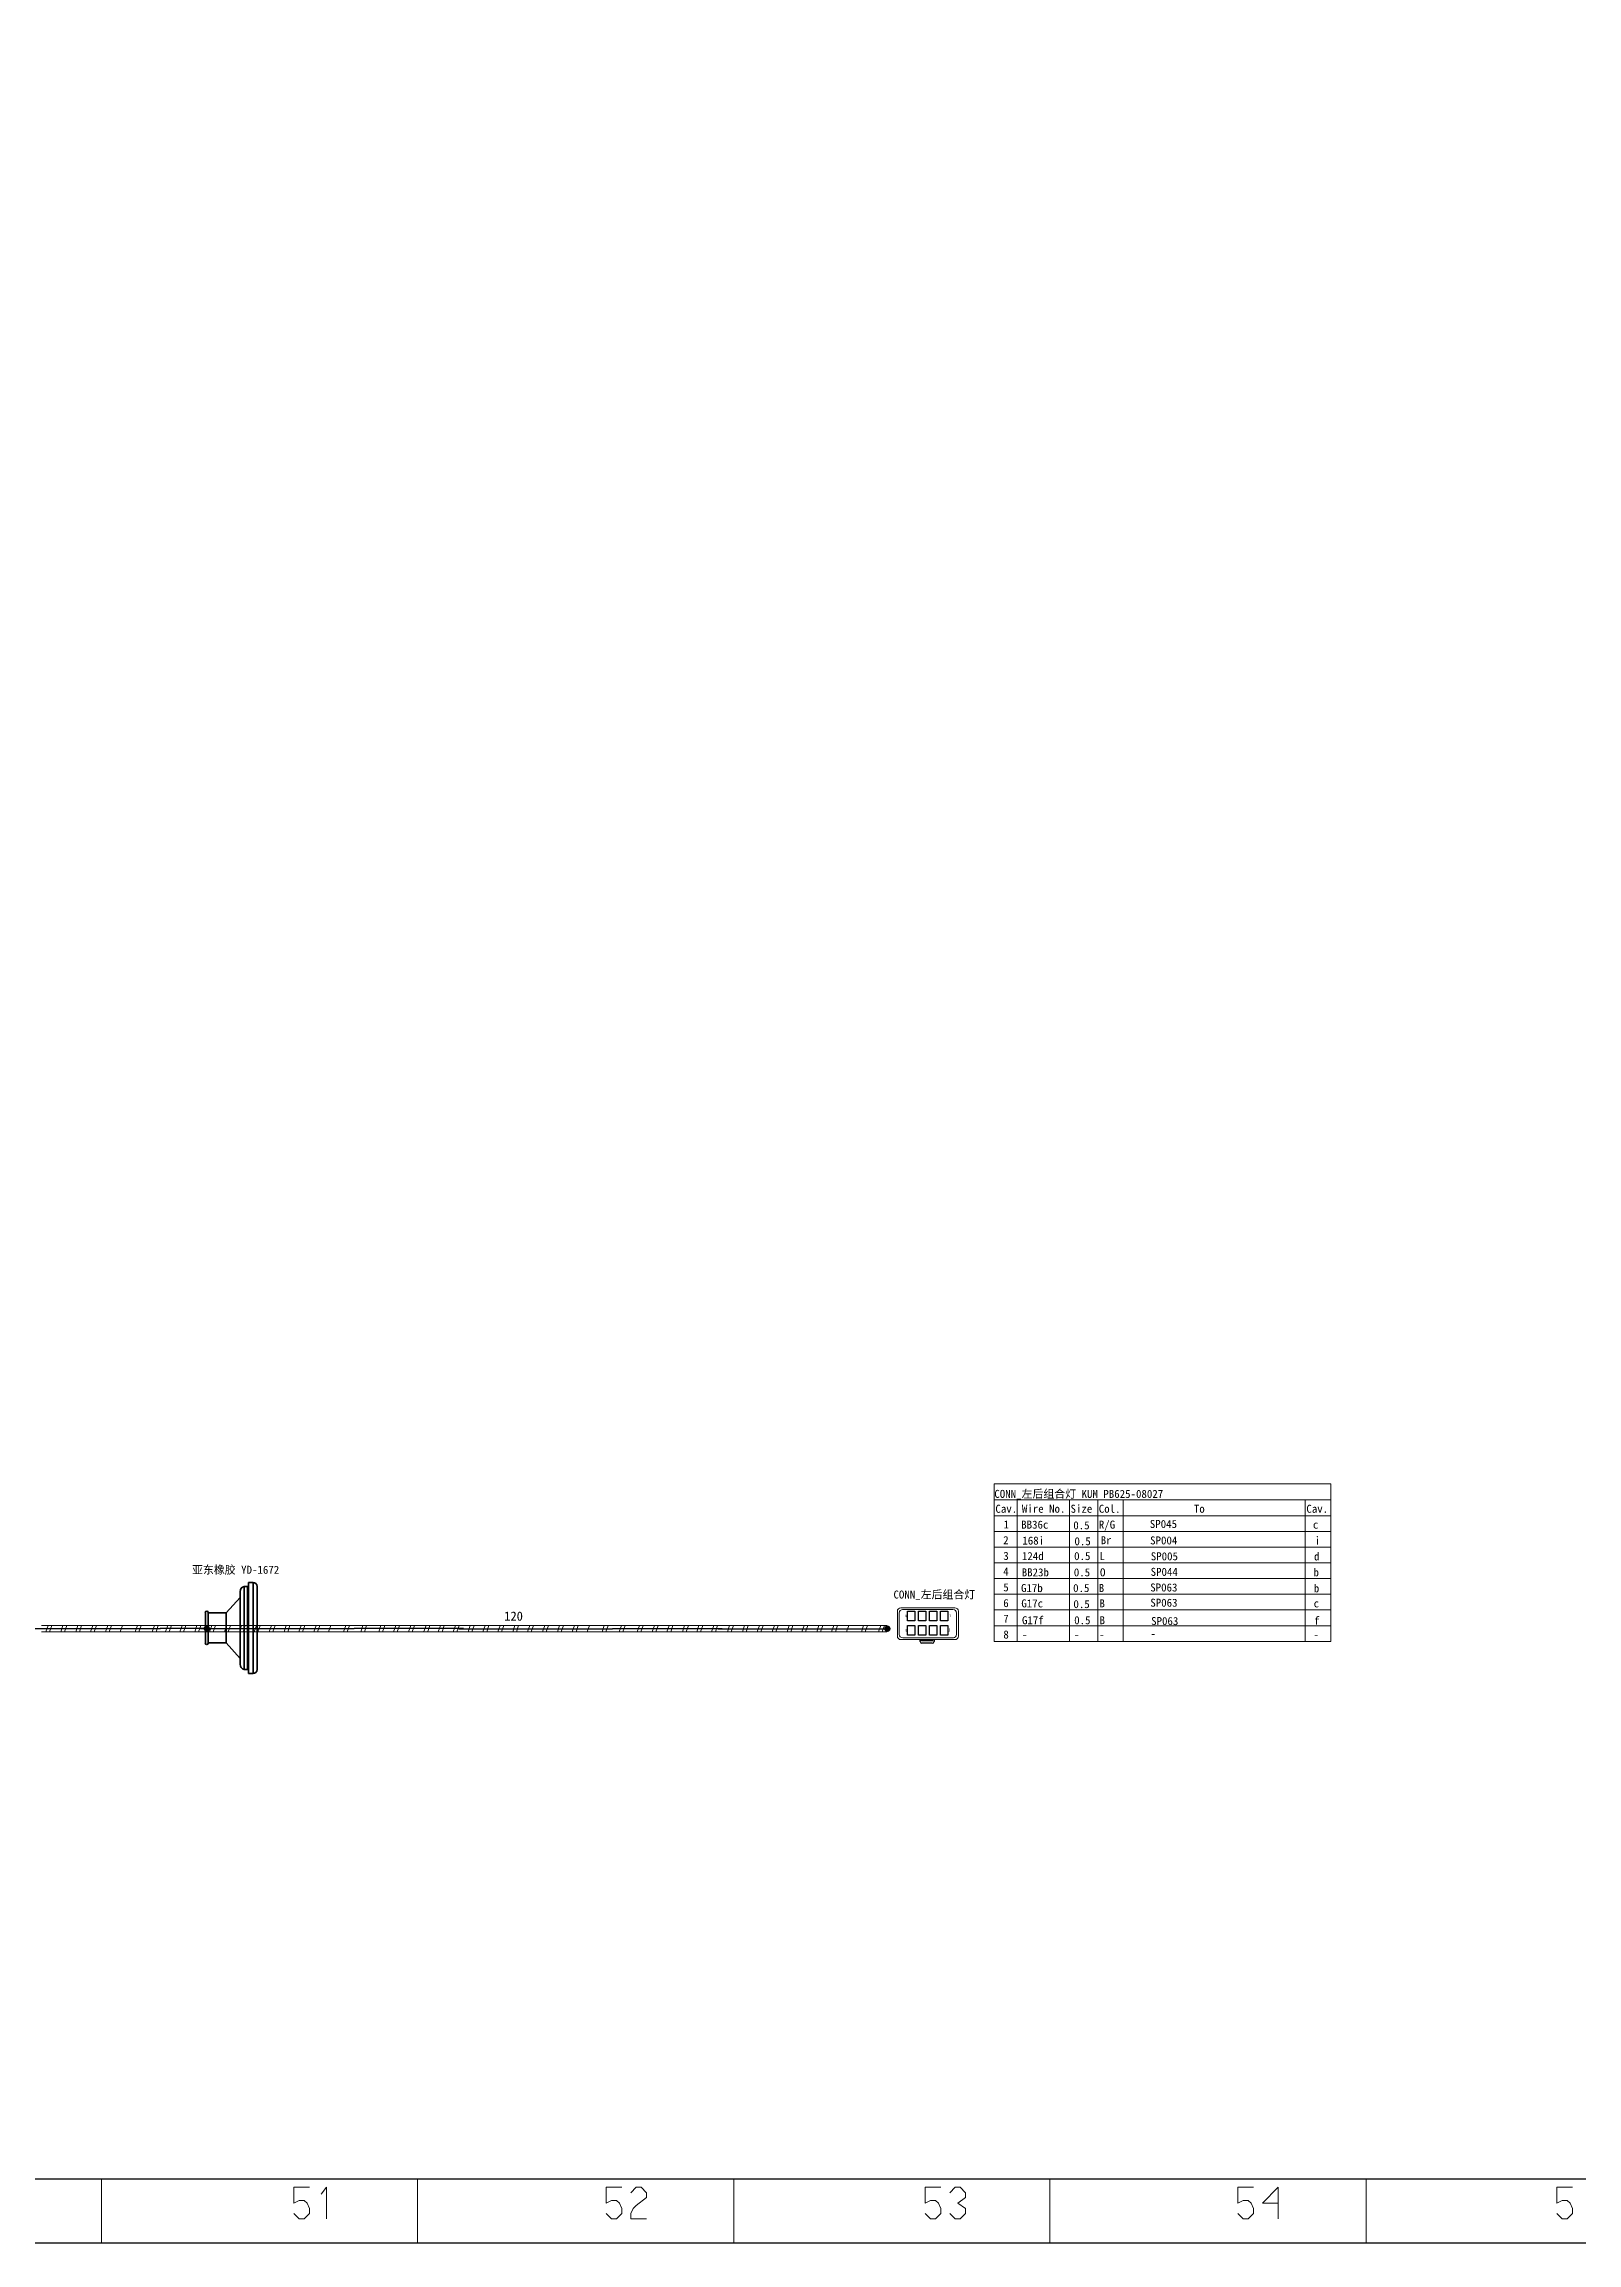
# Model space of a CAD drawing. Header units: millimetres. Extents: x 17 to 3784, y 12 to 1382.
# Drawn here: x 2523.1 to 2765.5, y 12.2 to 360 of the extents above; entities that cross this region are included whole.
import ezdxf

# ---------------------------------------------------------------- set-up
doc = ezdxf.new("R2010")
doc.units = ezdxf.units.MM
doc.styles.add('FangSong_GB2312_Style', font='simfang.ttf')
doc.styles.add('HZTXT', font='', dxfattribs={"width": 0.75})
doc.styles.get('HZTXT').set_extended_font_data('宋体')

# ---------------------------------------------------------------- blocks, each defined once
blk = doc.blocks.new('*U56')
at = {"color": 0}
blk.add_lwpolyline([(-0.58, 0.76), (0.58, 0.76), (0.58, -0.76), (-0.58, -0.76)], close=True, dxfattribs=at)
blk = doc.blocks.new('*U57')
at = {"color": 0, "linetype": 'ByBlock', "lineweight": -2, "transparency": 16777216}
for p in [(0, 2.29), (0, 0), (1.74, 2.29), (1.74, 0), (3.49, 2.29), (3.49, 0), (5.23, 2.29), (5.23, 0)]:
    blk.add_blockref('*U56', p, dxfattribs=at)

msp = doc.modelspace()

# ---------------------------------------------------------------- hatches: boundary and pattern name
h = msp.add_hatch(color=0)
edge = h.paths.add_edge_path(flags=0)
edge.add_arc((2548.84, 109.39), 0.507, 180, 540)
h = msp.add_hatch(color=0)
edge = h.paths.add_edge_path(flags=0)
edge.add_arc((2656.48, 109.37), 0.507, 180, 540)

# ---------------------------------------------------------------- linework, layer by layer
at = {"color": 7, "lineweight": 35}
for p, q in [((2554.11, 115.24), (2554.11, 103.75)), ((2554.11, 103.75), (2554.11, 115.24)), ((2554.76, 102.92), (2554.76, 116.06)), ((2554.76, 102.92), (2554.76, 116.06)), ((2555.3, 116.06), (2555.3, 102.92)), ((2555.3, 116.06), (2555.3, 102.92)), ((2555.44, 102.29), (2555.44, 116.7)), ((2555.44, 102.29), (2555.44, 116.7)), ((2555.44, 102.57), (2555.44, 116.41)), ((2556.16, 116.7), (2556.16, 102.29)), ((2556.16, 116.7), (2556.16, 102.29)), ((2556.8, 116.06), (2556.8, 102.92)), ((2556.8, 102.92), (2556.8, 116.06)), ((2554.11, 104.66), (2554.11, 114.32))]:
    msp.add_line(p, q, dxfattribs=at)
at = {"color": 7, "lineweight": 35, "ltscale": 0.080823}
for p, q in [((2554.11, 114.32), (2554.11, 115.24)), ((2554.11, 103.75), (2554.11, 104.66))]:
    msp.add_line(p, q, dxfattribs=at)
at = {"color": 7, "lineweight": 35, "ltscale": 0.080821}
for p, q in [((2554.11, 114.32), (2554.11, 115.24)), ((2554.11, 103.75), (2554.11, 104.66))]:
    msp.add_line(p, q, dxfattribs=at)
at = {"color": 7, "lineweight": 35, "ltscale": 0.047501}
for p, q in [((2555.3, 116.06), (2554.76, 116.06)), ((2554.76, 116.06), (2555.3, 116.06)), ((2554.76, 102.92), (2555.3, 102.92)), ((2555.3, 102.92), (2554.76, 102.92))]:
    msp.add_line(p, q, dxfattribs=at)
at = {"color": 7, "lineweight": 35, "ltscale": 0.0125}
for p, q in [((2555.44, 115.21), (2555.3, 115.21)), ((2555.3, 115.21), (2555.44, 115.21)), ((2555.3, 103.77), (2555.44, 103.77)), ((2555.44, 103.77), (2555.3, 103.77))]:
    msp.add_line(p, q, dxfattribs=at)
at = {"color": 7, "lineweight": 35, "ltscale": 0.06375}
for p, q in [((2556.16, 116.7), (2555.44, 116.7)), ((2555.44, 116.7), (2556.16, 116.7)), ((2555.44, 102.29), (2556.16, 102.29)), ((2556.16, 102.29), (2555.44, 102.29))]:
    msp.add_line(p, q, dxfattribs=at)
at = {"color": 7, "lineweight": 35, "ltscale": 0.13125}
for p, q in [((2555.44, 115.21), (2555.44, 116.7)), ((2555.44, 102.29), (2555.44, 103.77))]:
    msp.add_line(p, q, dxfattribs=at)
at = {"color": 7, "lineweight": 35, "ltscale": 0.025}
for p, q in [((2555.44, 116.41), (2555.44, 116.7)), ((2555.44, 102.29), (2555.44, 102.57))]:
    msp.add_line(p, q, dxfattribs=at)
at = {"color": 7, "lineweight": 35, "ltscale": 0.10625}
for p, q in [((2555.44, 115.21), (2555.44, 116.41)), ((2555.44, 115.21), (2555.44, 116.41)), ((2555.44, 102.57), (2555.44, 103.77)), ((2555.44, 102.57), (2555.44, 103.77))]:
    msp.add_line(p, q, dxfattribs=at)
at = {"color": 7, "lineweight": 35, "ltscale": 0.427499}
for p, q in [((2548.61, 111.91), (2548.61, 107.08)), ((2548.61, 107.08), (2548.61, 111.91)), ((2548.61, 107.08), (2548.61, 111.91))]:
    msp.add_line(p, q, dxfattribs=at)
at = {"color": 7, "lineweight": 35, "ltscale": 0.05125}
for p, q in [((2548.61, 111.33), (2548.61, 111.91)), ((2548.61, 107.08), (2548.61, 107.65))]:
    msp.add_line(p, q, dxfattribs=at)
at = {"color": 7, "lineweight": 35, "ltscale": 0.325}
msp.add_line((2548.61, 107.65), (2548.61, 111.33), dxfattribs=at)
msp.add_line((2548.61, 107.65), (2548.61, 111.33), dxfattribs=at)
msp.add_line((2548.61, 107.65), (2548.61, 111.33), dxfattribs=at)
at = {"color": 7, "lineweight": 35, "ltscale": 0.427501}
msp.add_line((2549.06, 111.91), (2549.06, 107.08), dxfattribs=at)
at = {"color": 7, "lineweight": 35, "ltscale": 0.2525}
for p, q in [((2551.91, 111.86), (2549.06, 111.86)), ((2549.06, 111.86), (2551.91, 111.86)), ((2549.06, 107.12), (2551.91, 107.12)), ((2551.91, 107.12), (2549.06, 107.12))]:
    msp.add_line(p, q, dxfattribs=at)
at = {"color": 7, "lineweight": 35, "ltscale": 0.292114}
for p, q in [((2554.11, 114.32), (2551.91, 111.86)), ((2551.91, 111.86), (2554.11, 114.32)), ((2551.91, 107.12), (2554.11, 104.66))]:
    msp.add_line(p, q, dxfattribs=at)
at = {"color": 7, "lineweight": 35, "ltscale": 0.420001}
msp.add_line((2551.91, 111.86), (2551.91, 107.12), dxfattribs=at)
msp.add_line((2551.91, 111.86), (2551.91, 107.12), dxfattribs=at)
at = {"color": 1, "lineweight": 18}
for p, q in [((2658.05, 112.12), (2658.05, 108.21)), ((2658.35, 111.85), (2658.35, 108.48)), ((2658.6, 112.68), (2667.14, 112.68)), ((2658.89, 112.42), (2666.85, 112.42)), ((2667.41, 111.85), (2667.41, 108.48)), ((2667.71, 112.12), (2667.71, 108.21)), ((2658.91, 107.91), (2666.93, 107.91)), ((2658.62, 107.65), (2667.2, 107.65))]:
    msp.add_line(p, q, dxfattribs=at)
msp.add_line((2656.38, 109.88), (2656.38, 108.9))
at = {"color": 7, "lineweight": 35, "ltscale": 0.000996717}
msp.add_line((2549.06, 107.08), (2549.06, 107.09), dxfattribs=at)
at = {"color": 7, "lineweight": 35, "ltscale": 0.000390644}
msp.add_line((2549.06, 107.08), (2549.06, 107.07), dxfattribs=at)
at = {"color": 1}
for p, q in [((2661.66, 107.36), (2661.66, 107.63)), ((2661.87, 107.43), (2661.87, 107.64)), ((2663.65, 107.43), (2661.87, 107.43)), ((2663.57, 107.08), (2661.94, 107.08)), ((2663.66, 107.42), (2663.66, 107.64)), ((2663.85, 107.63), (2663.85, 107.36))]:
    msp.add_line(p, q, dxfattribs=at)
for points in [[(18.14, 1381.34), (3479.85, 1381.34), (3479.85, 12.21), (18.14, 12.21)], [(43.28, 1371.36), (3469.6, 1371.36), (3469.6, 22.31), (43.28, 22.31)]]:
    msp.add_lwpolyline(points, close=True)
at = {"color": 7, "linetype": 'Continuous', "lineweight": 13}
for points in [[(2673.39, 132.28), (2726.62, 132.28)], [(2673.39, 132.28), (2673.39, 107.36)], [(2726.61, 132.26), (2726.61, 107.36)], [(2673.39, 129.73), (2726.62, 129.73)], [(2677.01, 129.69), (2677.01, 107.36)], [(2685.29, 129.73), (2685.29, 107.36)], [(2689.74, 129.73), (2689.74, 107.36)], [(2693.79, 129.73), (2693.79, 107.36)], [(2722.57, 129.73), (2722.57, 107.36)], [(2673.39, 127.24), (2726.62, 127.24)], [(2673.39, 124.76), (2726.62, 124.76)], [(2673.39, 122.27), (2726.62, 122.27)], [(2673.39, 119.79), (2726.62, 119.79)], [(2673.39, 117.3), (2726.62, 117.3)], [(2673.39, 114.82), (2726.62, 114.82)], [(2673.39, 112.33), (2726.62, 112.33)], [(2539.16, 109.38), (2515.65, 109.38)], [(2548.57, 109.38), (2541.48, 109.38)], [(2572.12, 109.38), (2548.61, 109.38)], [(2589.45, 109.38), (2572.12, 109.38)], [(2612.99, 109.37), (2589.48, 109.37)], [(2630.33, 109.37), (2612.99, 109.37)], [(2654.02, 109.37), (2630.51, 109.37)], [(2673.39, 109.85), (2726.62, 109.85)], [(2673.39, 107.36), (2726.62, 107.36)], [(2532.18, 12.34), (2532.18, 22.33)], [(2565.1, 21.03), (2562.6, 21.03)], [(2562.6, 21.03), (2562.6, 18.53)], [(2567.76, 21.03), (2566.9, 19.93)], [(2567.76, 16.03), (2567.76, 21.03)], [(2582.18, 12.34), (2582.18, 22.33)], [(2614.49, 21.03), (2611.99, 21.03)], [(2611.99, 21.03), (2611.99, 18.53)], [(2615.9, 20.17), (2616.76, 21.03)], [(2616.76, 21.03), (2617.54, 21.03)], [(2617.54, 21.03), (2618.4, 20.17)], [(2632.18, 12.34), (2632.18, 22.33)], [(2664.94, 21.03), (2662.44, 21.03)], [(2662.44, 21.03), (2662.44, 18.53)], [(2666.35, 20.17), (2667.2, 21.03)], [(2667.2, 21.03), (2667.98, 21.03)], [(2667.98, 21.03), (2668.85, 20.17)], [(2682.18, 12.34), (2682.18, 22.33)], [(2714.39, 21.03), (2711.89, 21.03)], [(2711.89, 21.03), (2711.89, 18.53)], [(2718.3, 21.03), (2715.8, 18.53)], [(2718.3, 16.03), (2718.3, 21.03)], [(2732.18, 12.34), (2732.18, 22.33)], [(2764.84, 21.03), (2762.34, 21.03)], [(2762.34, 21.03), (2762.34, 18.53)], [(2562.6, 18.53), (2563.46, 18.92)], [(2563.46, 18.92), (2564.24, 18.92)], [(2564.24, 18.92), (2564.71, 18.53)], [(2564.71, 18.53), (2565.1, 17.67)], [(2565.1, 17.67), (2565.1, 16.88)], [(2611.99, 18.53), (2612.85, 18.92)], [(2612.85, 18.92), (2613.63, 18.92)], [(2613.63, 18.92), (2614.1, 18.53)], [(2614.1, 18.53), (2614.49, 17.67)], [(2614.49, 17.67), (2614.49, 16.88)], [(2616.29, 17.67), (2615.9, 16.88)], [(2616.76, 18.13), (2616.29, 17.67)], [(2618.4, 19.39), (2616.76, 18.13)], [(2618.4, 20.17), (2618.4, 19.39)], [(2662.44, 18.53), (2663.3, 18.92)], [(2663.3, 18.92), (2664.08, 18.92)], [(2664.08, 18.92), (2664.55, 18.53)], [(2664.55, 18.53), (2664.94, 17.67)], [(2664.94, 17.67), (2664.94, 16.88)], [(2668.85, 19.39), (2667.6, 18.53)], [(2667.6, 18.53), (2668.85, 17.67)], [(2668.85, 20.17), (2668.85, 19.39)], [(2668.85, 17.67), (2668.85, 16.88)], [(2711.89, 18.53), (2712.75, 18.92)], [(2712.75, 18.92), (2713.53, 18.92)], [(2713.53, 18.92), (2714, 18.53)], [(2714, 18.53), (2714.39, 17.67)], [(2714.39, 17.67), (2714.39, 16.88)], [(2715.8, 18.53), (2718.3, 18.53)], [(2762.34, 18.53), (2763.2, 18.92)], [(2763.2, 18.92), (2763.98, 18.92)], [(2763.98, 18.92), (2764.45, 18.53)], [(2764.45, 18.53), (2764.84, 17.67)], [(2764.84, 17.67), (2764.84, 16.88)], [(2563.46, 16.03), (2562.6, 16.88)], [(2564.24, 16.03), (2563.46, 16.03)], [(2565.1, 16.88), (2564.24, 16.03)], [(2612.85, 16.03), (2611.99, 16.88)], [(2613.63, 16.03), (2612.85, 16.03)], [(2614.49, 16.88), (2613.63, 16.03)], [(2615.9, 16.88), (2615.9, 16.03)], [(2615.9, 16.03), (2618.4, 16.03)], [(2663.3, 16.03), (2662.44, 16.88)], [(2664.08, 16.03), (2663.3, 16.03)], [(2664.94, 16.88), (2664.08, 16.03)], [(2667.2, 16.03), (2666.35, 16.88)], [(2667.98, 16.03), (2667.2, 16.03)], [(2668.85, 16.88), (2667.98, 16.03)], [(2712.75, 16.03), (2711.89, 16.88)], [(2713.53, 16.03), (2712.75, 16.03)], [(2714.39, 16.88), (2713.53, 16.03)], [(2763.2, 16.03), (2762.34, 16.88)], [(2763.98, 16.03), (2763.2, 16.03)], [(2764.84, 16.88), (2763.98, 16.03)]]:
    msp.add_lwpolyline(points, dxfattribs=at)
at = {"color": 7, "linetype": 'Continuous', "lineweight": 25}
for points in [[(2514.87, 109.38), (2541.49, 109.38)], [(2548.58, 109.38), (2541.48, 109.38)], [(2547.82, 109.38), (2572.12, 109.38)], [(2589.46, 109.38), (2572.12, 109.38)], [(2588.7, 109.37), (2612.99, 109.37)], [(2630.33, 109.37), (2612.99, 109.37)], [(2629.72, 109.37), (2656.35, 109.37)]]:
    msp.add_lwpolyline(points, dxfattribs=at)
at = {"color": 7, "linetype": 'Continuous', "lineweight": 0}
for points in [[(2522.68, 109.87), (2525.04, 109.87)], [(2525.04, 108.89), (2522.68, 108.89)], [(2523.74, 109.87), (2523.39, 108.89)], [(2524.33, 109.87), (2523.98, 108.89)], [(2525.04, 109.87), (2527.39, 109.87)], [(2527.39, 108.89), (2525.04, 108.89)], [(2526.09, 109.87), (2525.74, 108.89)], [(2526.68, 109.87), (2526.33, 108.89)], [(2527.39, 109.87), (2529.74, 109.87)], [(2529.74, 108.89), (2527.39, 108.89)], [(2528.45, 109.87), (2528.1, 108.89)], [(2529.04, 109.87), (2528.68, 108.89)], [(2529.74, 109.87), (2532.1, 109.87)], [(2532.1, 108.89), (2529.74, 108.89)], [(2530.8, 109.87), (2530.45, 108.89)], [(2531.39, 109.87), (2531.04, 108.89)], [(2532.1, 109.87), (2534.45, 109.87)], [(2534.45, 108.89), (2532.1, 108.89)], [(2533.16, 109.87), (2532.8, 108.89)], [(2533.75, 109.87), (2533.39, 108.89)], [(2534.45, 109.87), (2536.81, 109.87)], [(2536.81, 108.89), (2534.45, 108.89)], [(2535.51, 109.87), (2535.16, 108.89)], [(2536.81, 109.87), (2539.16, 109.87)], [(2539.16, 108.89), (2536.81, 108.89)], [(2537.87, 109.87), (2537.51, 108.89)], [(2538.45, 109.87), (2538.1, 108.89)], [(2539.16, 109.87), (2541.52, 109.87)], [(2541.52, 108.89), (2539.16, 108.89)], [(2540.22, 108.9), (2540.57, 109.88)], [(2540.81, 108.9), (2541.16, 109.88)], [(2541.51, 109.87), (2543.86, 109.87)], [(2543.86, 108.89), (2541.51, 108.89)], [(2542.3, 108.91), (2542.66, 109.89)], [(2542.89, 108.91), (2543.25, 109.89)], [(2543.86, 109.87), (2546.22, 109.87)], [(2546.22, 108.89), (2543.86, 108.89)], [(2544.57, 108.89), (2544.92, 109.87)], [(2545.16, 108.89), (2545.51, 109.87)], [(2546.22, 109.87), (2548.57, 109.87)], [(2548.57, 108.89), (2546.22, 108.89)], [(2546.92, 108.89), (2547.28, 109.87)], [(2547.51, 108.89), (2547.87, 109.87)], [(2548.57, 109.87), (2550.93, 109.87)], [(2550.93, 108.89), (2548.57, 108.89)], [(2549.63, 109.87), (2549.28, 108.89)], [(2550.22, 109.87), (2549.87, 108.89)], [(2550.93, 109.87), (2553.28, 109.87)], [(2553.28, 108.89), (2550.93, 108.89)], [(2551.99, 109.87), (2551.63, 108.89)], [(2552.57, 109.87), (2552.22, 108.89)], [(2553.28, 109.87), (2555.64, 109.87)], [(2555.64, 108.89), (2553.28, 108.89)], [(2554.34, 109.87), (2553.99, 108.89)], [(2554.93, 109.87), (2554.58, 108.89)], [(2555.64, 109.87), (2557.99, 109.87)], [(2557.99, 108.89), (2555.64, 108.89)], [(2556.69, 109.87), (2556.34, 108.89)], [(2557.28, 109.87), (2556.93, 108.89)], [(2557.99, 109.87), (2560.34, 109.87)], [(2560.34, 108.89), (2557.99, 108.89)], [(2559.05, 109.87), (2558.7, 108.89)], [(2559.64, 109.87), (2559.28, 108.89)], [(2560.34, 109.87), (2562.7, 109.87)], [(2562.7, 108.89), (2560.34, 108.89)], [(2561.4, 109.87), (2561.05, 108.89)], [(2561.99, 109.87), (2561.64, 108.89)], [(2562.7, 109.87), (2565.05, 109.87)], [(2565.05, 108.89), (2562.7, 108.89)], [(2563.76, 109.87), (2563.4, 108.89)], [(2564.35, 109.87), (2563.99, 108.89)], [(2565.05, 109.87), (2567.41, 109.87)], [(2567.41, 108.89), (2565.05, 108.89)], [(2566.11, 109.87), (2565.76, 108.89)], [(2566.7, 109.87), (2566.35, 108.89)], [(2567.41, 109.87), (2569.76, 109.87)], [(2569.76, 108.89), (2567.41, 108.89)], [(2568.47, 109.87), (2568.11, 108.89)], [(2569.76, 109.87), (2572.12, 109.87)], [(2572.12, 108.89), (2569.76, 108.89)], [(2570.82, 109.87), (2570.47, 108.89)], [(2571.41, 109.87), (2571.06, 108.89)], [(2572.12, 109.87), (2574.47, 109.87)], [(2574.47, 108.89), (2572.12, 108.89)], [(2573.18, 108.9), (2573.53, 109.88)], [(2573.76, 108.9), (2574.12, 109.88)], [(2577.68, 108.89), (2574.23, 108.89)], [(2574.32, 109.87), (2577.68, 109.87)], [(2576.03, 108.89), (2576.38, 109.87)], [(2576.62, 108.89), (2576.97, 109.87)], [(2577.68, 109.87), (2580.03, 109.87)], [(2580.03, 108.89), (2577.68, 108.89)], [(2578.38, 108.89), (2578.74, 109.87)], [(2578.97, 108.89), (2579.33, 109.87)], [(2580.03, 109.87), (2582.39, 109.87)], [(2582.39, 108.89), (2580.03, 108.89)], [(2580.74, 108.89), (2581.09, 109.87)], [(2581.33, 108.89), (2581.68, 109.87)], [(2582.39, 109.87), (2584.74, 109.87)], [(2584.74, 108.89), (2582.39, 108.89)], [(2583.18, 108.91), (2583.53, 109.89)], [(2583.77, 108.91), (2584.12, 109.89)], [(2584.74, 109.87), (2587.1, 109.87)], [(2587.1, 108.89), (2584.74, 108.89)], [(2585.45, 108.89), (2585.8, 109.87)], [(2586.04, 108.89), (2586.39, 109.87)], [(2587.1, 109.87), (2589.45, 109.87)], [(2589.45, 108.89), (2587.1, 108.89)], [(2587.8, 108.89), (2588.15, 109.87)], [(2588.39, 108.89), (2588.74, 109.87)], [(2589.45, 109.86), (2591.81, 109.86)], [(2591.81, 108.88), (2589.45, 108.88)], [(2590.51, 109.86), (2590.16, 108.88)], [(2591.1, 109.86), (2590.75, 108.88)], [(2591.81, 109.86), (2594.16, 109.86)], [(2594.16, 108.88), (2591.81, 108.88)], [(2592.87, 109.86), (2592.51, 108.88)], [(2593.45, 109.86), (2593.1, 108.88)], [(2594.16, 109.86), (2596.51, 109.86)], [(2596.51, 108.88), (2594.16, 108.88)], [(2595.22, 109.86), (2594.87, 108.88)], [(2595.81, 109.86), (2595.45, 108.88)], [(2596.51, 109.86), (2598.87, 109.86)], [(2598.87, 108.88), (2596.51, 108.88)], [(2597.57, 109.86), (2597.22, 108.88)], [(2598.16, 109.86), (2597.81, 108.88)], [(2598.87, 109.86), (2601.22, 109.86)], [(2601.22, 108.88), (2598.87, 108.88)], [(2599.93, 109.86), (2599.58, 108.88)], [(2600.52, 109.86), (2600.16, 108.88)], [(2601.22, 109.86), (2603.58, 109.86)], [(2603.58, 108.88), (2601.22, 108.88)], [(2602.28, 109.86), (2601.93, 108.88)], [(2602.87, 109.86), (2602.52, 108.88)], [(2603.58, 109.86), (2605.93, 109.86)], [(2605.93, 108.88), (2603.58, 108.88)], [(2604.64, 109.86), (2604.28, 108.88)], [(2605.23, 109.86), (2604.87, 108.88)], [(2605.93, 109.86), (2608.29, 109.86)], [(2608.29, 108.88), (2605.93, 108.88)], [(2606.99, 109.86), (2606.64, 108.88)], [(2607.58, 109.86), (2607.23, 108.88)], [(2608.29, 109.86), (2610.64, 109.86)], [(2610.64, 108.88), (2608.29, 108.88)], [(2609.35, 109.86), (2608.99, 108.88)], [(2610.64, 109.86), (2612.99, 109.86)], [(2612.99, 108.88), (2610.64, 108.88)], [(2611.7, 109.86), (2611.35, 108.88)], [(2612.29, 109.86), (2611.94, 108.88)], [(2612.99, 109.86), (2615.35, 109.86)], [(2615.35, 108.88), (2612.99, 108.88)], [(2614.05, 108.9), (2614.41, 109.88)], [(2614.64, 108.9), (2615, 109.88)], [(2618.56, 108.88), (2615.11, 108.88)], [(2615.19, 109.86), (2618.56, 109.86)], [(2616.91, 108.88), (2617.26, 109.86)], [(2617.5, 108.88), (2617.85, 109.86)], [(2618.56, 109.86), (2620.91, 109.86)], [(2620.91, 108.88), (2618.56, 108.88)], [(2619.26, 108.88), (2619.62, 109.86)], [(2619.85, 108.88), (2620.21, 109.86)], [(2620.91, 109.86), (2623.27, 109.86)], [(2623.27, 108.88), (2620.91, 108.88)], [(2621.62, 108.88), (2621.97, 109.86)], [(2622.21, 108.88), (2622.56, 109.86)], [(2623.27, 109.86), (2625.62, 109.86)], [(2625.62, 108.88), (2623.27, 108.88)], [(2624.06, 108.9), (2624.41, 109.88)], [(2624.65, 108.9), (2625, 109.88)], [(2625.62, 109.86), (2627.97, 109.86)], [(2627.97, 108.88), (2625.62, 108.88)], [(2626.33, 108.88), (2626.68, 109.86)], [(2626.91, 108.88), (2627.27, 109.86)], [(2627.97, 109.86), (2630.87, 109.86)], [(2630.61, 108.88), (2627.97, 108.88)], [(2628.68, 108.88), (2629.03, 109.86)], [(2629.27, 108.88), (2629.62, 109.86)], [(2630.48, 109.86), (2632.83, 109.86)], [(2632.83, 108.88), (2630.48, 108.88)], [(2631.53, 109.86), (2631.18, 108.88)], [(2632.12, 109.86), (2631.77, 108.88)], [(2632.83, 109.86), (2635.18, 109.86)], [(2635.18, 108.88), (2632.83, 108.88)], [(2633.89, 109.86), (2633.54, 108.88)], [(2634.48, 109.86), (2634.12, 108.88)], [(2635.18, 109.86), (2637.54, 109.86)], [(2637.54, 108.88), (2635.18, 108.88)], [(2636.24, 109.86), (2635.89, 108.88)], [(2636.83, 109.86), (2636.48, 108.88)], [(2637.54, 109.86), (2639.89, 109.86)], [(2639.89, 108.88), (2637.54, 108.88)], [(2638.6, 109.86), (2638.24, 108.88)], [(2639.19, 109.86), (2638.83, 108.88)], [(2639.89, 109.86), (2642.25, 109.86)], [(2642.25, 108.88), (2639.89, 108.88)], [(2640.95, 109.86), (2640.6, 108.88)], [(2641.54, 109.86), (2641.19, 108.88)], [(2642.25, 109.86), (2644.6, 109.86)], [(2644.6, 108.88), (2642.25, 108.88)], [(2643.31, 109.86), (2642.95, 108.88)], [(2643.89, 109.86), (2643.54, 108.88)], [(2644.6, 109.86), (2646.96, 109.86)], [(2646.96, 108.88), (2644.6, 108.88)], [(2645.66, 109.86), (2645.31, 108.88)], [(2646.25, 109.86), (2645.9, 108.88)], [(2646.96, 109.86), (2649.31, 109.86)], [(2649.31, 108.88), (2646.96, 108.88)], [(2648.02, 109.86), (2647.66, 108.88)], [(2648.6, 109.86), (2648.25, 108.88)], [(2649.31, 109.86), (2651.66, 109.86)], [(2651.66, 108.88), (2649.31, 108.88)], [(2650.37, 109.86), (2650.02, 108.88)], [(2651.66, 109.86), (2654.02, 109.86)], [(2654.02, 108.88), (2651.66, 108.88)], [(2652.72, 109.86), (2652.37, 108.88)], [(2653.31, 109.86), (2652.96, 108.88)], [(2654.02, 109.86), (2656.37, 109.86)], [(2656.37, 108.88), (2654.02, 108.88)], [(2655.08, 108.9), (2655.43, 109.88)], [(2655.67, 108.9), (2656.02, 109.88)]]:
    msp.add_lwpolyline(points, dxfattribs=at)
at = {"color": 7, "lineweight": 35}
for centre, radius, start, end in [((2554.96, 115.24), 0.848, 103.4934, 180), ((2554.96, 115.24), 0.848, 103.4934, 180), ((2556.16, 116.06), 0.636, 0, 90), ((2556.16, 116.06), 0.636, 0, 90), ((2548.83, 111.91), 0.226, 0.0017, 180), ((2548.83, 111.91), 0.226, 0.0017, 180), ((2548.83, 107.08), 0.226, 180, 359.72), ((2548.83, 107.08), 0.226, 180, 359.7191), ((2554.96, 103.75), 0.848, 180, 256.5066), ((2554.96, 103.75), 0.848, 180, 256.5066), ((2556.16, 102.92), 0.636, 270, 0), ((2556.16, 102.92), 0.636, 270, 0)]:
    msp.add_arc(centre, radius, start, end, dxfattribs=at)
at = {"color": 1, "lineweight": 18}
for centre, start, end in [((2658.62, 112.12), 90, 180), ((2658.91, 111.85), 90, 180), ((2666.85, 111.85), 0, 90), ((2667.14, 112.12), 0, 90), ((2658.62, 108.21), 180, 270), ((2658.91, 108.48), 180, 270), ((2666.85, 108.48), 270, 0), ((2667.14, 108.21), 270, 0)]:
    msp.add_arc(centre, 0.565, start, end, dxfattribs=at)
at = {"color": 1}
for centre, start, end in [((2661.94, 107.36), 180, 270), ((2663.57, 107.36), 270, 0)]:
    msp.add_arc(centre, 0.283, start, end, dxfattribs=at)

# ---------------------------------------------------------------- block references
msp.add_blockref('*U57', (2660.24, 109.1), dxfattribs=at)

# ---------------------------------------------------------------- texts
at = {"color": 1, "linetype": 'Continuous', "style": 'FangSong_GB2312_Style'}
for s, height, p in [('CONN_左后组合灯 KUM PB625-08027', 1.2655, (2673.39, 130.06)), ('BB36c', 1.265, (2677.64, 125.2)), ('0.5', 1.265, (2685.88, 125.09)), ('R/G', 1.265, (2689.91, 125.2)), ('SP045', 1.265, (2697.98, 125.3)), ('c', 1.27, (2723.77, 125.2)), ('168i', 1.265, (2677.82, 122.68)), ('0.5', 1.265, (2686.06, 122.57)), ('Br', 1.265, (2690.21, 122.74)), ('SP004', 1.265, (2698.03, 122.7)), ('i', 1.27, (2724.05, 122.68)), ('亚东橡胶 YD-1672', 1.2655, (2546.5, 118.06)), ('BB23b', 1.265, (2677.72, 117.65)), ('124d', 1.265, (2677.75, 120.23)), ('0.5', 1.265, (2685.96, 117.65)), ('0.5', 1.265, (2686.01, 120.23)), ('O', 1.27, (2690.1, 117.65)), ('L', 1.27, (2690.02, 120.23)), ('SP044', 1.265, (2698.11, 117.73)), ('SP005', 1.265, (2698.13, 120.19)), ('b', 1.27, (2723.87, 117.65)), ('d', 1.27, (2723.95, 120.17)), ('G17b', 1.265, (2677.61, 115.17)), ('0.5', 1.265, (2685.85, 115.17)), ('B', 1.27, (2689.9, 115.17)), ('SP063', 1.265, (2698.05, 115.26)), ('b', 1.27, (2723.91, 115.12)), ('G17c', 1.265, (2677.66, 112.74)), ('G17f', 1.265, (2677.76, 110.08)), ('0.5', 1.265, (2685.9, 112.63)), ('0.5', 1.265, (2686.02, 110.08)), ('B', 1.27, (2690.01, 112.74)), ('B', 1.27, (2690.03, 110.08)), ('SP063', 1.265, (2698.06, 112.85)), ('c', 1.27, (2723.89, 112.74)), ('f', 1.27, (2723.96, 110.02)), ('-', 1.27, (2677.75, 107.82)), ('-', 1.27, (2685.98, 107.82)), ('-', 1.27, (2689.97, 107.82)), ('SP063', 1.265, (2698.19, 109.95)), ('-', 1.27, (2698.09, 107.97)), ('-', 1.27, (2723.85, 107.82))]:
    msp.add_text(s, height=height, dxfattribs=at).set_placement(p)
at = {"color": 7, "linetype": 'Continuous', "style": 'FangSong_GB2312_Style'}
for s, height, p in [('Cav.', 1.265, (2673.56, 127.71)), ('Wire No.', 1.265, (2677.75, 127.71)), ('Size', 1.265, (2685.44, 127.71)), ('Col.', 1.265, (2689.91, 127.71)), ('To', 1.265, (2704.95, 127.71)), ('Cav.', 1.265, (2722.74, 127.71)), ('1', 1.27, (2674.84, 125.22)), ('2', 1.27, (2674.79, 122.74)), ('4', 1.27, (2674.79, 117.77)), ('3', 1.27, (2674.81, 120.25)), ('5', 1.27, (2674.81, 115.28)), ('120', 1.447, (2595.88, 110.64)), ('6', 1.27, (2674.8, 112.79)), ('7', 1.27, (2674.8, 110.31)), ('8', 1.27, (2674.81, 107.82))]:
    msp.add_text(s, height=height, dxfattribs=at).set_placement(p)
at = {"color": 0, "linetype": 'Continuous', "style": 'FangSong_GB2312_Style'}
msp.add_text('CONN_左后组合灯', height=1.265, dxfattribs=at).set_placement((2657.44, 114.14))
at = {"color": 1, "lineweight": -2, "char_height": 0.452, "width": 0.3616, "attachment_point": 7, "rotation": 359.76, "style": 'HZTXT'}
for s, insert in [('4', (2659.26, 111.17)), ('1', (2666.25, 111.2)), ('8', (2659.3, 108.86)), ('5', (2666.16, 108.91))]:
    msp.add_mtext(s, dxfattribs=dict(at, insert=insert))

doc.saveas('drawing.dxf')
